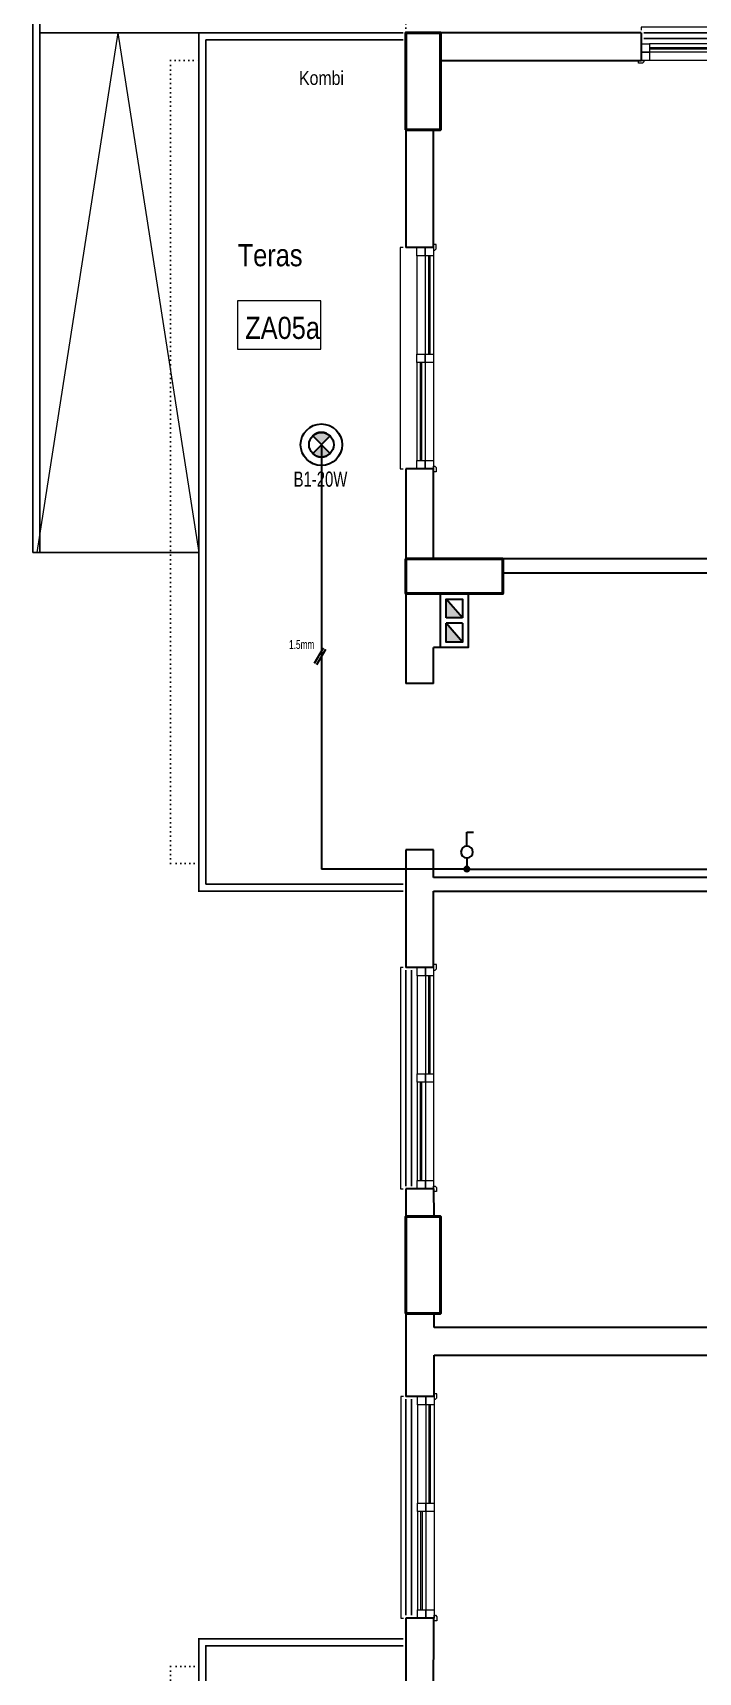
# Model space of a CAD drawing. Header units: millimetres. Extents: x 1811019 to 3717122, y -501178 to -243171.
# Drawn here: x 1857053 to 1857534, y -251169 to -249985 of the extents above; entities that cross this region are included whole.
import ezdxf
from ezdxf.enums import TextEntityAlignment as Align

# ---------------------------------------------------------------- set-up
doc = ezdxf.new("R2010")
doc.units = ezdxf.units.MM
for name, pattern in [('CONTINOUS', [0]), ('CONTINU', [0]), ('izdüşüm arka', [3.174999999999999, 0, -3.174999999999999])]:
    doc.linetypes.add(name, pattern=pattern)
for name, color, linetype, lineweight in [('a_ba', 6, 'Continuous', 50), ('a_doğrama', 251, 'Continuous', 20), ('a_duvar', 255, 'Continuous', 35), ('a_görünüş', 32, 'Continuous', 25), ('a_görünüş_ince', 8, 'Continuous', 20), ('a_izdüşüm_arka', 255, 'izdüşüm arka', 30), ('a_not_mahal', 253, 'Continuous', 5), ('a_not_misc', 144, 'Continuous', 5), ('Aydınlatma', 4, 'CONTINOUS', 35), ('Aydınlatma_', 3, 'Continuous', 40), ('Priz', 6, 'CONTINOUS', 40)]:
    doc.layers.add(name, color=color, linetype=linetype, lineweight=lineweight)
doc.styles.add('Grupcad', font='arial.ttf', dxfattribs={"width": 0.7})
doc.styles.add('OL', font='tsimplex.shx', dxfattribs={"width": 0.8, "height": 12})
doc.styles.get("Standard").update_dxf_attribs({"font": 'ARIALN.TTF'})

# ---------------------------------------------------------------- blocks, each defined once
blk = doc.blocks.new('160p')
at = {"layer": 'a_doğrama', "color": 251}
for points in [[(-5.999925318639725, -6), (-5.999925318639725, 0), (-11.99992531863973, 0), (-11.99992531863973, -6)], [(7.46813602745533e-05, -6), (7.46813602745533e-05, 0), (-5.999925318639725, 0), (-5.999925318639725, -6)], [(-5.999925318639725, -83), (-5.999925318639725, -77), (-11.99992531863973, -77), (-11.99992531863973, -83)], [(7.46813602745533e-05, -83), (7.46813602745533e-05, -77), (-5.999925318639725, -77), (-5.999925318639725, -83)], [(-5.999925318639725, -160), (-5.999925318639725, -154), (-11.99992531863973, -154), (-11.99992531863973, -160)], [(7.46813602745533e-05, -160), (7.46813602745533e-05, -154), (-5.999925318639725, -154), (-5.999925318639725, -160)]]:
    blk.add_lwpolyline(points, close=True, dxfattribs=at)
for points in [[(2.000037341145799, -1.000074680894613), (2.00014936318621, 1.999925318174064), (0.0001493635354563594, 1.999999999068677), (0, -1.999999998137355), (1.000000001280569, -2.000037338584661), (2.000037341145799, -1.000074680894613)], [(-9.499925318639725, -6), (-9.499925318639725, -77)], [(-8.499925318639725, -6), (-8.499925318639725, -77)], [(-3.499925318639725, -83), (-3.499925318639725, -154)], [(-2.499925318639725, -83), (-2.499925318639725, -154)], [(2.000037341145799, -158.9999253191054), (2.00014936318621, -161.9999253181741), (0.0001493635354563594, -161.9999999990687), (0, -158.0000000018626), (1.000000001280569, -157.9999626614153), (2.000037341145799, -158.9999253191054)]]:
    blk.add_lwpolyline(points, dxfattribs=at)
at = {"layer": 'a_görünüş_ince', "color": 251}
for points in [[(-21.99992531829048, -160), (-23.99992531829048, -160), (-23.99992531805765, 0), (-21.99992531805765, 0)], [(-11.99992531863973, -77), (-11.99992531863973, -6)], [(-5.999925318639725, -77), (-5.999925318639725, -6)], [(-5.999925318639725, -77), (-5.999925318639725, -6)], [(7.46813602745533e-05, -77), (7.46813602745533e-05, -6)], [(-11.99992531863973, -154), (-11.99992531863973, -83)], [(-5.999925318639725, -154), (-5.999925318639725, -83)], [(-5.999925318639725, -154), (-5.999925318639725, -83)], [(7.46813602745533e-05, -154), (7.46813602745533e-05, -83)]]:
    blk.add_lwpolyline(points, dxfattribs=at)
blk = doc.blocks.new('baca_şönt')
at = {"layer": 'a_duvar'}
h = blk.add_hatch(color=256, dxfattribs=at)
h.dxf.hatch_style = 1
h.paths.add_polyline_path([(21.5, -5), (21.5, -17), (35, -17)])
h.paths.add_polyline_path([(4, -5), (4, -17), (17.5, -17)])
for p, q in [((4, -5), (17.5, -17)), ((17.5, -5), (17.5, -17)), ((21.5, -5), (21.5, -17)), ((21.5, -5), (35, -17))]:
    blk.add_line(p, q, dxfattribs=at)
blk.add_lwpolyline([(0, -21), (39, -21), (39, -1), (0, -1)], close=True, dxfattribs=at)
for points in [[(17.5, -5), (4, -5), (4, -17), (17.5, -17)], [(21.5, -17), (35, -17), (35, -5), (21.5, -5)]]:
    blk.add_lwpolyline(points, dxfattribs=at)
blk = doc.blocks.new('B1-20W')
at = {"layer": 'Aydınlatma', "linetype": 'CONTINU'}
h = blk.add_hatch(color=1, dxfattribs=at)
edge = h.paths.add_edge_path()
edge.add_arc((-1.164153218269348e-10, 1.891748979687691e-10), 8.90954544273853, 44.99999999941044, 135.0000000005896)
edge.add_line((-6.300000000046566, 6.299999999959255), (6.300000000046566, -6.30000000007567))
edge.add_arc((-1.164153218269348e-10, -1.891748979687691e-10), 8.90954544273853, 224.9999999994104, 315.0000000005896, ccw=False)
edge.add_line((-6.299999999930151, -6.299999999959255), (6.299999999930151, 6.299999999959255))
at = {"layer": 'Aydınlatma', "color": 1, "linetype": 'CONTINU'}
for p, q in [((-6.300000000046566, 6.299999999959255), (6.300000000046566, -6.30000000007567)), ((6.299999999930151, 6.299999999959255), (-6.299999999930151, -6.299999999959255))]:
    blk.add_line(p, q, dxfattribs=at)
at = {"layer": 'Aydınlatma', "color": 4, "linetype": 'CONTINU'}
blk.add_circle((-2.91038304567337e-11, -2.91038304567337e-11), 15, dxfattribs=at)
at = {"layer": 'Aydınlatma', "color": 1, "linetype": 'CONTINU'}
blk.add_circle((0, -2.91038304567337e-11), 8.909545442950497, dxfattribs=at)
for centre, start, end in [((-1.164153218269348e-10, 1.891748979687691e-10), 44.99999999928148, 135.0000000007185), ((-1.164153218269348e-10, -1.891748979687691e-10), 224.9999999992815, 315.0000000007185)]:
    blk.add_arc(centre, 8.90954544273853, start, end, dxfattribs=at)
at = {"layer": 'Aydınlatma', "linetype": 'CONTINU', "style": 'Grupcad', "width": 0.7, "flags": 8}
blk.add_attdef('B1-20W', text='', height=11, dxfattribs=at).set_placement((-2.91038304567337e-11, 24.9999999999709), align=Align.MIDDLE_CENTER)
blk = doc.blocks.new('NORMAL ANAHTAR')
at = {"layer": 'Aydınlatma', "color": 6, "linetype": 'CONTINU'}
for p, q in [((0, 18.75986064848257), (-4.863207719157799, 18.75986064848257)), ((0, 8.636846400011564), (0, 18.75986064848257))]:
    blk.add_line(p, q, dxfattribs=at)
blk.add_circle((0, 4.31842319999123), 4.318423200000162, dxfattribs=at)
blk = doc.blocks.new('BUAT (Enerji)')
at = {"layer": 'Priz', "linetype": 'CONTINU'}
h = blk.add_hatch(color=256, dxfattribs=at)
edge = h.paths.add_edge_path()
edge.add_arc((0, 0), 1.75, 0, 360)
blk.add_circle((0, 0), 1.75, dxfattribs=at)

msp = doc.modelspace()

# ---------------------------------------------------------------- linework, layer by layer
at = {"layer": 'a_ba', "color": 253}
for points in [[(1857322.71015413, -250054.7909963957), (1857347.71015413, -250054.7909963957), (1857347.71015413, -249984.7909963957), (1857322.71015413, -249984.7909963957)], [(1857322.710147537, -250364.7909963957), (1857322.710147537, -250389.7909963957), (1857392.710147537, -250389.7909963957), (1857392.710147537, -250364.7909963957)], [(1857322.710152454, -250909.7909964012), (1857347.710152454, -250909.7909964012), (1857347.710152454, -250839.7909964012), (1857322.710152454, -250839.7909964012)]]:
    msp.add_lwpolyline(points, close=True, dxfattribs=at)
at = {"layer": 'a_duvar'}
for p, q in [((1857492.710154484, -249984.7909967918), (1857322.71015413, -249984.7909967918)), ((1857492.710154484, -249984.7909967918), (1857492.710154484, -250004.7909967919)), ((1857322.710152454, -250004.7909967919), (1857322.710152454, -250139.7909965938)), ((1857347.71015413, -250004.7909967919), (1857492.710154484, -250004.7909967919)), ((1857342.710155248, -250139.7909965938), (1857342.710155248, -250054.7909963957)), ((1857322.710152454, -250299.7909965938), (1857322.710152454, -250454.7909963957)), ((1857342.710155248, -250364.7909964011), (1857342.710155248, -250299.7909965938)), ((1857887.710161506, -250364.7909964012), (1857342.71015413, -250364.790996401)), ((1857392.710147537, -250374.790996401), (1857887.710161506, -250374.790996401)), ((1857342.710155248, -250454.7909963957), (1857342.710155248, -250428.7910048214)), ((1857322.710139672, -250574.7909963957), (1857322.710152454, -250659.7909964012)), ((1857342.710155248, -250594.7909964012), (1857342.710155248, -250574.7909963957)), ((1857887.710161506, -250594.7909964012), (1857342.71015413, -250594.7909964012)), ((1857342.71015413, -250604.7909964012), (1857887.710161506, -250604.7909964013)), ((1857342.793237156, -250659.7909964012), (1857342.710155248, -250604.7909964012)), ((1857342.793237156, -250659.7909964012), (1857322.710152454, -250659.7909964012)), ((1857322.710152454, -250819.7909964012), (1857322.710152454, -250969.7909967919)), ((1857343.03492998, -250819.7909964012), (1857322.710152454, -250819.7909964012)), ((1857343.065141583, -250839.7909964012), (1857343.03492998, -250819.7909964012)), ((1857343.186005107, -250919.8023248625), (1857343.170882193, -250909.7909964012)), ((1857743.710163294, -250919.8023248625), (1857343.186003989, -250919.8023248625)), ((1857343.128922099, -250969.7909967919), (1857343.186005107, -250939.8023248625)), ((1857343.186003989, -250939.8023248625), (1857752.708912452, -250939.8023248625)), ((1857343.128922099, -250969.7909967919), (1857322.710152454, -250969.7909967919)), ((1857322.710152454, -251129.7909967919), (1857322.710152454, -251144.7909963955)), ((1857342.824364389, -251129.7909967919), (1857322.710152454, -251129.7909967919)), ((1857342.710155248, -251189.7909967919), (1857342.824364389, -251129.7909967919)), ((1857322.710152454, -251144.7909963956), (1857322.710152454, -251219.7909963957))]:
    msp.add_line(p, q, dxfattribs=at)
for points in [[(1857342.710155248, -250139.7909965938), (1857322.710155248, -250139.7909965938)], [(1857342.710155248, -250299.7909965938), (1857322.710155247, -250299.7909965938)], [(1857347.710146431, -250428.7910048214), (1857342.710155248, -250428.7910048214)], [(1857342.710155248, -250454.7909963957), (1857322.710152454, -250454.7909963957)], [(1857342.710155248, -250574.7909963957), (1857322.71014586, -250574.7909963957)]]:
    msp.add_lwpolyline(points, dxfattribs=at)
at = {"layer": 'a_görünüş', "color": 251}
for p, q in [((1857053.223888808, -250360.1962364466), (1857053.223888808, -249864.7909967918)), ((1857058.223888808, -250360.1962364466), (1857058.223888808, -249869.7909967917))]:
    msp.add_line(p, q, dxfattribs=at)
for points in [[(1857173.169651501, -249984.7909967919), (1857058.223888808, -249984.7909967919)], [(1857173.169651501, -249984.7367526212), (1857173.169651501, -250604.7910022475)], [(1857320.710155247, -249984.7909967919), (1857173.223888808, -249984.7909967919)], [(1857178.169651501, -249989.7909967919), (1857178.169651501, -250599.7910014956)], [(1857320.710155247, -249989.7909967919), (1857178.169651501, -249989.7909967919)], [(1857650.710165353, -249984.7909901953), (1857494.716339351, -249984.7909966242)], [(1857650.710165353, -249988.7909901965), (1857494.716339351, -249988.7909967066)], [(1857173.223888808, -250360.1962364466), (1857053.223888411, -250360.1962364466)], [(1857173.169651501, -250604.7910022475), (1857320.71014586, -250604.7909800617)], [(1857178.169651501, -250599.7910014956), (1857320.71014586, -250599.7909800617)], [(1857322.710152536, -250661.7971703992), (1857322.710158965, -250817.7909964012)], [(1857326.710152537, -250661.7971703992), (1857326.710159048, -250817.7909964012)], [(1857322.710145942, -250971.7971707899), (1857322.710152371, -251127.7909967919)], [(1857326.710145943, -250971.7971707899), (1857326.710152454, -251127.7909967919)], [(1857320.710153247, -251144.7910450383), (1857173.169651501, -251144.7909963973), (1857173.169651501, -251764.7909932307)], [(1857320.710153247, -251149.7910450383), (1857178.169651501, -251149.7909980457), (1857178.169651501, -251759.7909932307)]]:
    msp.add_lwpolyline(points, dxfattribs=at)
at = {"layer": 'a_izdüşüm_arka'}
for points in [[(1857322.71014586, -250604.7909964143), (1857173.169644984, -250604.7909964143), (1857173.169644984, -250589.7909964143), (1857173.169644984, -250584.7909964143), (1857152.726917955, -250584.7909964143), (1857152.726917954, -250004.7909963956), (1857173.169644984, -250004.7909963957), (1857173.169644984, -249984.7909967863), (1857322.71014586, -249984.7909963957), (1857322.71014586, -249864.7909963956), (1859402.710147536, -249864.7909963956), (1859402.710147536, -249984.7909963957), (1859552.250668416, -249984.7909963957), (1859552.250668416, -250004.7909963957), (1859572.693395446, -250004.7909963957), (1859572.693395446, -250584.7909963956), (1859552.250668417, -250584.7909963956), (1859552.250668417, -250604.7909963957), (1859402.710147536, -250604.7909963957)], [(1857322.710147536, -251144.7909963956), (1857173.169644984, -251144.7909963973), (1857173.169644985, -251164.7909963956), (1857152.726917955, -251164.7909963956), (1857152.726917955, -251744.7909963957), (1857173.169644984, -251744.7909963955), (1857173.169644985, -251764.7909963957), (1857322.71015413, -251764.7909967864), (1857322.71015413, -251884.7909963823), (1859402.710147537, -251884.7909963823), (1859402.710147537, -251764.7909967864), (1859552.250668417, -251764.7909963957), (1859552.250668416, -251744.7909963957), (1859572.693395446, -251744.7909963957), (1859572.693395447, -251164.7909963956), (1859552.250668416, -251164.7909963956), (1859552.250668416, -251144.7909963956), (1859402.710147536, -251144.7909963942)]]:
    msp.add_lwpolyline(points, dxfattribs=at)
at = {"layer": 'a_not_mahal'}
msp.add_lwpolyline([(1857261.218901557, -250178.3872380153), (1857201.218901557, -250178.3872380153), (1857201.218901557, -250213.3872380153), (1857261.218901557, -250213.3872380153)], close=True, dxfattribs=at)
at = {"layer": 'a_not_misc'}
for points in [[(1857114.696770191, -249984.7909967919), (1857056.169651577, -250360.1962364466)], [(1857114.696770193, -249984.7909967919), (1857173.223888808, -250360.1962364466)]]:
    msp.add_lwpolyline(points, dxfattribs=at)
at = {"layer": 'Aydınlatma'}
for p, q in [((1857261.709474153, -250282.2912500217), (1857261.709474153, -250588.791250022)), ((1857366.7762236, -250588.791250022), (1857261.709474153, -250588.791250022)), ((1857366.7762236, -250588.791250022), (1857904.245810758, -250588.791250022))]:
    msp.add_line(p, q, dxfattribs=at)
at = {"layer": 'Aydınlatma', "color": 3}
for p, q in [((1857256.69465886, -250440.0431077319), (1857263.289207958, -250428.9899496641)), ((1857258.412199604, -250441.0678290557), (1857265.006748703, -250430.0146709879))]:
    msp.add_line(p, q, dxfattribs=at)
at = {"layer": 'Aydınlatma', "color": 6}
msp.add_line((1857366.7762236, -250580.791250022), (1857366.7762236, -250588.791250022), dxfattribs=at)

# ---------------------------------------------------------------- block references
at = {"layer": 'a_duvar', "xscale": -1}
for name, p, rotation in [('160p', (1857492.710165396, -250004.7909221104), 90), ('160p', (1857342.710080566, -250299.7909965938), 180), ('baca_şönt', (1857368.71014586, -250428.7910048214), 270.0000000000001), ('160p', (1857342.793162474, -250819.7909964012), 180), ('160p', (1857343.128847417, -251129.7909967923), 180)]:
    msp.add_blockref(name, p, dxfattribs=dict(at, rotation=rotation))
at = {"layer": 'Aydınlatma', "linetype": 'CONTINU'}
ref = msp.add_blockref('B1-20W', (1857261.709474153, -250282.2912500219), dxfattribs=dict(at, rotation=180))
ref.add_attrib('B1-20W', 'B1-20W', dxfattribs={"layer": 'Aydınlatma_', "color": 4, "linetype": 'Continuous', "height": 11, "style": 'Grupcad', "width": 0.7}).set_placement((1857261.042420947, -250307.1486852197), align=Align.MIDDLE_CENTER)
at = {"layer": 'Aydınlatma', "linetype": 'CONTINU', "xscale": -1}
msp.add_blockref('NORMAL ANAHTAR', (1857366.7762236, -250580.791250022), dxfattribs=at)
at = {"layer": 'Priz', "color": 4, "linetype": 'CONTINU', "rotation": 180}
msp.add_blockref('BUAT (Enerji)', (1857366.7762236, -250588.791250022), dxfattribs=at)

# ---------------------------------------------------------------- texts
at = {"layer": 'a_not_mahal'}
for s, height, p in [('Kombi', 10, (1857245.536805607, -250022.430116999)), ('Teras', 16, (1857201.218901557, -250153.3872380155))]:
    msp.add_text(s, height=height, dxfattribs=at).set_placement(p)
msp.add_text('ZA05a', height=16, rotation=359.9999974912192, dxfattribs=at).set_placement((1857233.643005635, -250205.8872381792), align=Align.CENTER)
at = {"layer": 'Priz', "color": 3, "linetype": 'CONTINU', "ltscale": 0.7, "style": 'OL', "width": 0.7}
msp.add_text('1.5mm', height=6.4, dxfattribs=at).set_placement((1857238.320945537, -250429.796012753))

doc.saveas('drawing.dxf')
